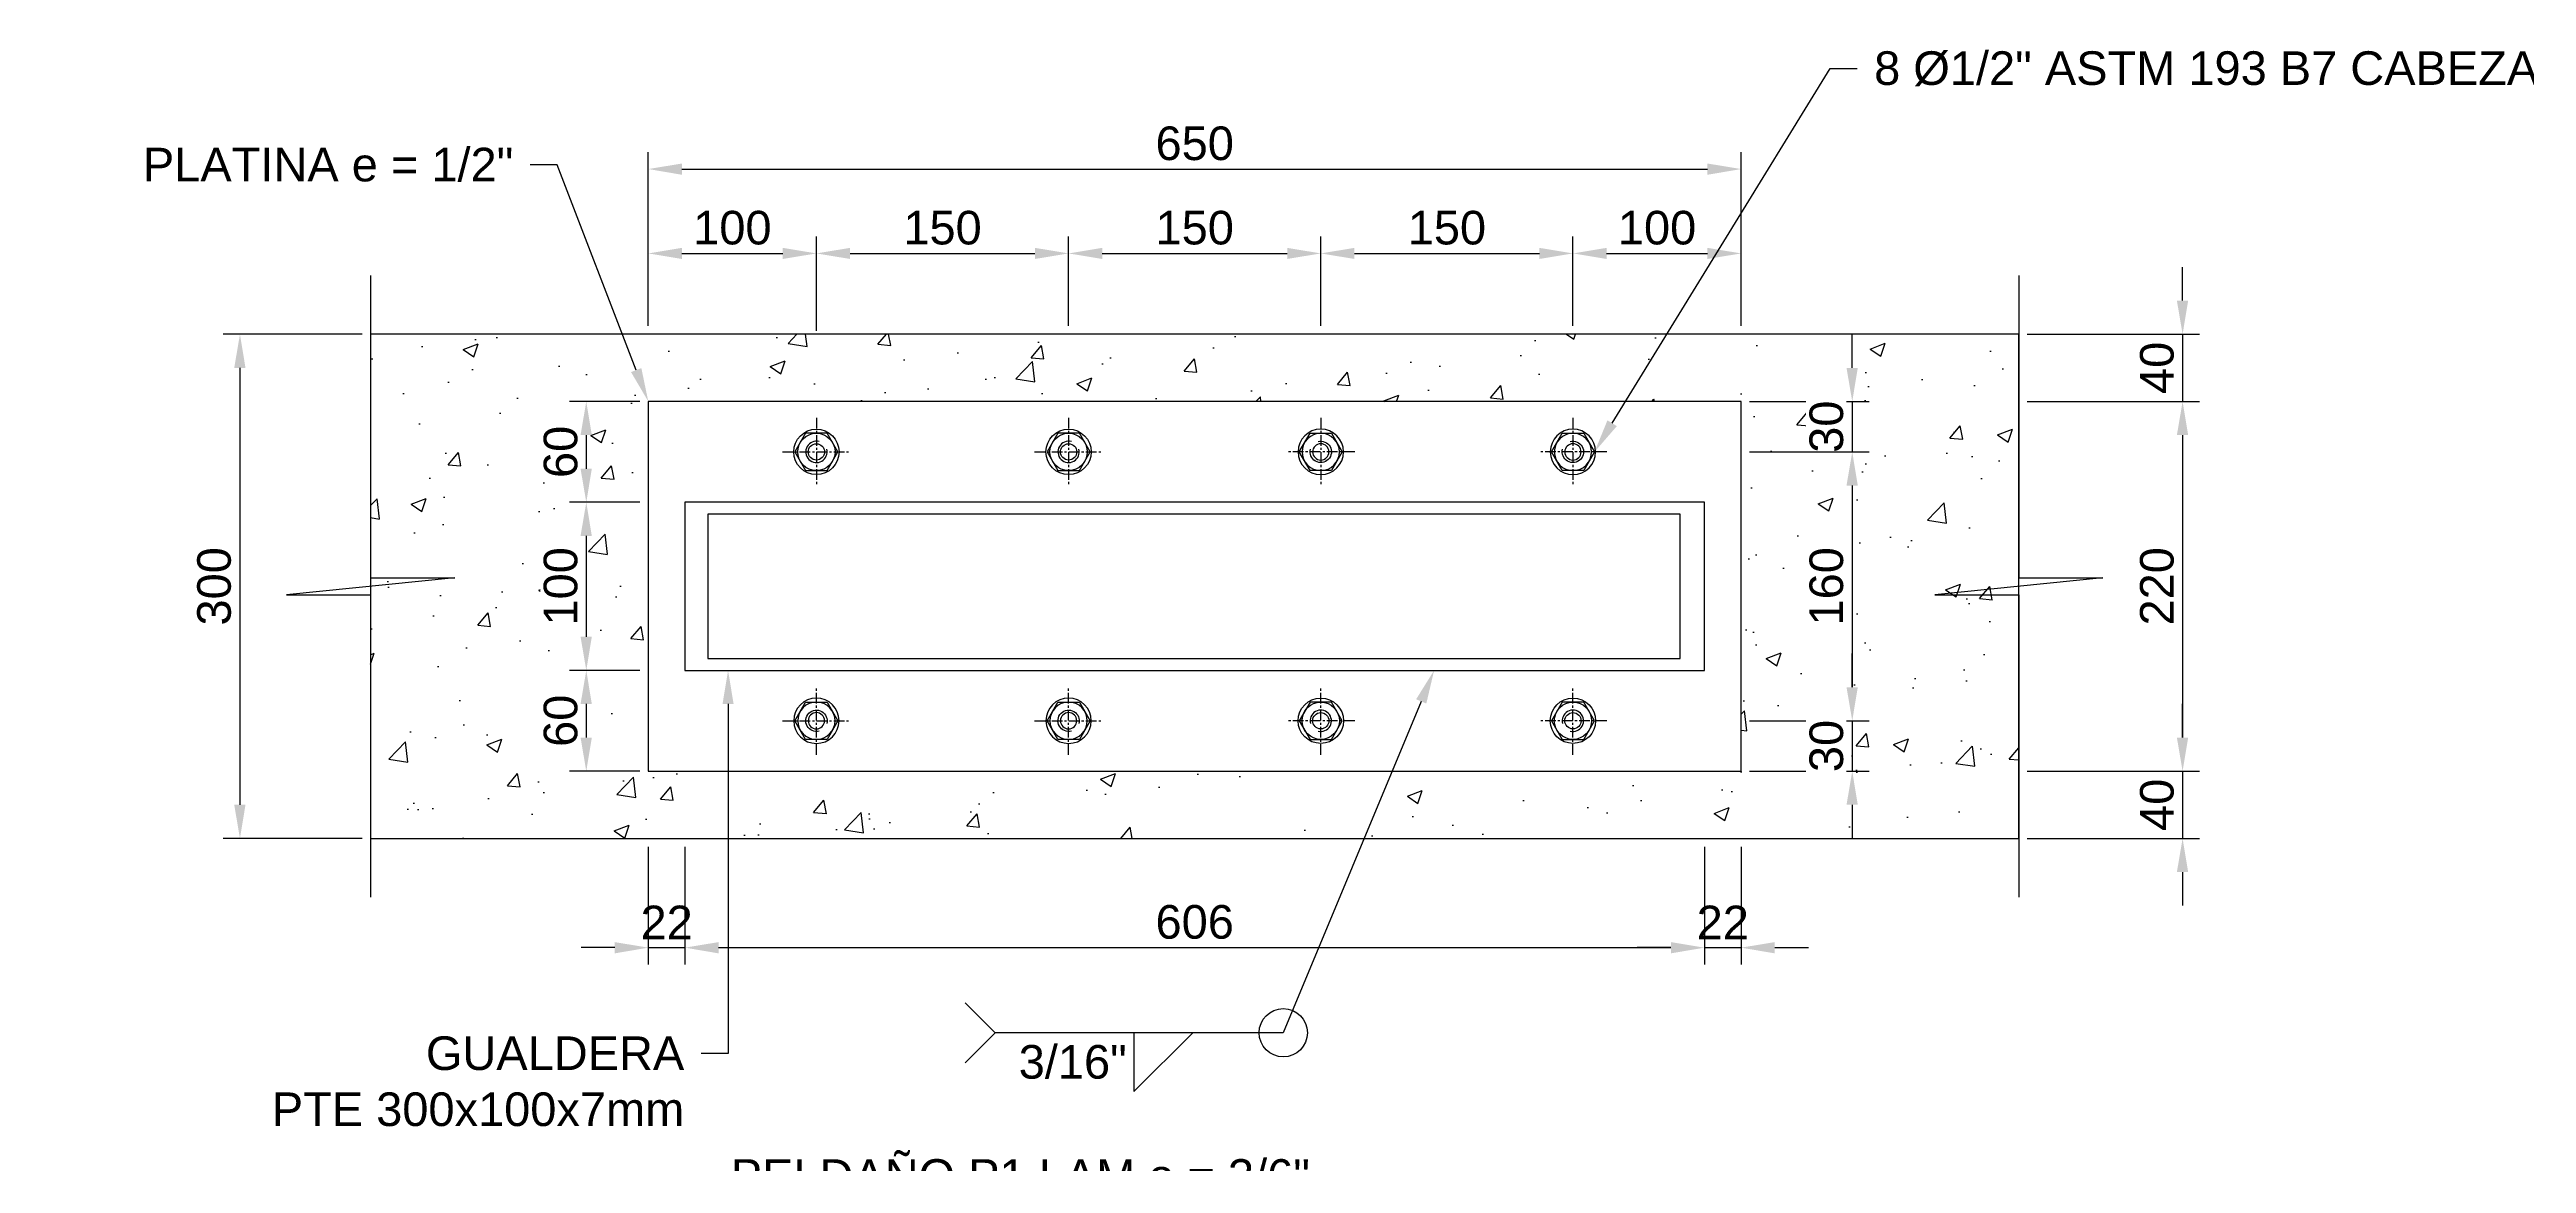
# Model space of a CAD drawing. Header units: millimetres. Extents: x -59786 to 1889966, y -10432 to 69447.
# Drawn here: x -1728 to -254, y -4932 to -4270 of the extents above; entities that cross this region are included whole.
import ezdxf
from ezdxf import colors
from ezdxf.entities.mleader import LeaderData, LeaderLine
from ezdxf.enums import TextEntityAlignment as Align
from ezdxf.math import Vec2, Vec3

# ---------------------------------------------------------------- set-up
doc = ezdxf.new("R2010")
doc.units = ezdxf.units.MM
doc.header["$LTSCALE"] = 0.2
doc.linetypes.add('CENTER', pattern=[50.8, 31.75, -6.35, 6.35, -6.35])
for name, color, linetype in [('EE-TEXTO 2', 2, 'Continuous'), ('SIM-ACHURADOS', 8, 'Continuous'), ('SIM-CONCRETO', 8, 'Continuous'), ('SIM-COTAS', 1, 'Continuous'), ('SIM-EJES', 8, 'CENTER'), ('SIM-PLATINAS', 2, 'Continuous'), ('SIM-PTE 300x100x7', 213, 'Continuous')]:
    doc.layers.add(name, color=color, linetype=linetype)
doc.styles.add('ARIAL EE', font='arial.ttf')
doc.styles.get("Standard").update_dxf_attribs({"font": 'arial.ttf'})
doc.dimstyles.new('EE 1_STANDAR', dxfattribs={"dimtxt": 2, "dimasz": 2, "dimexe": 1, "dimexo": 0.5, "dimgap": 0.5, "dimtad": 1, "dimdec": 0, "dimdsep": 46, "dimtxsty": 'ARIAL EE', "dimcen": 1.5, "dimclrd": 256, "dimclre": 256, "dimclrt": 2, "dimadec": 0, "dimazin": 0, "dimtfac": 1, "dimtdec": 0, "dimtix": 1, "dimtmove": 0, "dimatfit": 2, "dimfxl": 1, "dimlwd": -1, "dimlwe": -1, "dimarcsym": 0})

# ---------------------------------------------------------------- blocks, each defined once
blk = doc.blocks.new('TUERCA 1-2')
blk.add_lwpolyline([(-6.4, 11.1), (-12.8, 0), (-6.4, -11.1), (6.4, -11.1), (12.8, 0), (6.4, 11.1)], close=True)
for radius in [13.5, 11.1, 4.85]:
    blk.add_circle((0, 0), radius)
blk.add_arc((0, 0), 6.35, 75, 15)
at = {"layer": 'SIM-EJES'}
for p, q in [((0, 20.2), (0, -20.2)), ((-20.2, 0), (20.2, 0))]:
    blk.add_line(p, q, dxfattribs=at)
blk = doc.blocks.new('T-1-2')
blk.add_blockref('TUERCA 1-2', (0, 0))
blk = doc.blocks.new('*D344')
at = {"layer": 'SIM-COTAS', "transparency": 16777216}
for p, q in [((-1371.4, -4434), (-1371.4, -4330.7)), ((-721.4, -4434), (-721.4, -4330.7)), ((-1351.4, -4340.7), (-741.4, -4340.7))]:
    blk.add_line(p, q, dxfattribs=at)
for points in [[(-1351.4, -4337.4), (-1351.4, -4344.1), (-1371.4, -4340.7)], [(-741.4, -4337.4), (-741.4, -4344.1), (-721.4, -4340.7)]]:
    blk.add_solid(points, dxfattribs=at)
at = {"layer": 'SIM-COTAS', "color": 2, "transparency": 16777216, "insert": (-1046.4, -4325.5), "char_height": 20, "attachment_point": 5, "style": 'ARIAL EE'}
blk.add_mtext('650', dxfattribs=at)
blk = doc.blocks.new('*D345')
at = {"layer": 'SIM-COTAS', "transparency": 16777216}
for p, q in [((-1371.4, -4434), (-1371.4, -4380.9)), ((-1271.4, -4437), (-1271.4, -4380.9)), ((-1351.4, -4390.9), (-1291.4, -4390.9))]:
    blk.add_line(p, q, dxfattribs=at)
for points in [[(-1351.4, -4387.6), (-1351.4, -4394.2), (-1371.4, -4390.9)], [(-1291.4, -4387.6), (-1291.4, -4394.2), (-1271.4, -4390.9)]]:
    blk.add_solid(points, dxfattribs=at)
at = {"layer": 'SIM-COTAS', "color": 2, "transparency": 16777216, "insert": (-1321.4, -4375.7), "char_height": 20, "attachment_point": 5, "style": 'ARIAL EE'}
blk.add_mtext('100', dxfattribs=at)
blk = doc.blocks.new('*D346')
at = {"layer": 'SIM-COTAS', "transparency": 16777216}
for p, q in [((-1271.4, -4437), (-1271.4, -4380.9)), ((-1121.4, -4434), (-1121.4, -4380.9)), ((-1251.4, -4390.9), (-1141.4, -4390.9))]:
    blk.add_line(p, q, dxfattribs=at)
for points in [[(-1251.4, -4387.6), (-1251.4, -4394.2), (-1271.4, -4390.9)], [(-1141.4, -4387.6), (-1141.4, -4394.2), (-1121.4, -4390.9)]]:
    blk.add_solid(points, dxfattribs=at)
at = {"layer": 'SIM-COTAS', "color": 2, "transparency": 16777216, "insert": (-1196.4, -4375.7), "char_height": 20, "attachment_point": 5, "style": 'ARIAL EE'}
blk.add_mtext('150', dxfattribs=at)
blk = doc.blocks.new('*D347')
at = {"layer": 'SIM-COTAS', "transparency": 16777216}
for p, q in [((-1121.4, -4434), (-1121.4, -4380.9)), ((-971.4, -4434), (-971.4, -4380.9)), ((-1101.4, -4390.9), (-991.4, -4390.9))]:
    blk.add_line(p, q, dxfattribs=at)
for points in [[(-1101.4, -4387.6), (-1101.4, -4394.2), (-1121.4, -4390.9)], [(-991.4, -4387.6), (-991.4, -4394.2), (-971.4, -4390.9)]]:
    blk.add_solid(points, dxfattribs=at)
at = {"layer": 'SIM-COTAS', "color": 2, "transparency": 16777216, "insert": (-1046.4, -4375.7), "char_height": 20, "attachment_point": 5, "style": 'ARIAL EE'}
blk.add_mtext('150', dxfattribs=at)
blk = doc.blocks.new('*D348')
at = {"layer": 'SIM-COTAS', "transparency": 16777216}
for p, q in [((-971.4, -4434), (-971.4, -4380.9)), ((-821.4, -4434), (-821.4, -4380.9)), ((-951.4, -4390.9), (-841.4, -4390.9))]:
    blk.add_line(p, q, dxfattribs=at)
for points in [[(-951.4, -4387.6), (-951.4, -4394.2), (-971.4, -4390.9)], [(-841.4, -4387.6), (-841.4, -4394.2), (-821.4, -4390.9)]]:
    blk.add_solid(points, dxfattribs=at)
at = {"layer": 'SIM-COTAS', "color": 2, "transparency": 16777216, "insert": (-896.4, -4375.7), "char_height": 20, "attachment_point": 5, "style": 'ARIAL EE'}
blk.add_mtext('150', dxfattribs=at)
blk = doc.blocks.new('*D349')
at = {"layer": 'SIM-COTAS', "transparency": 16777216}
for p, q in [((-821.4, -4434), (-821.4, -4380.9)), ((-721.4, -4434), (-721.4, -4380.9)), ((-801.4, -4390.9), (-741.4, -4390.9))]:
    blk.add_line(p, q, dxfattribs=at)
for points in [[(-801.4, -4387.6), (-801.4, -4394.2), (-821.4, -4390.9)], [(-741.4, -4387.6), (-741.4, -4394.2), (-721.4, -4390.9)]]:
    blk.add_solid(points, dxfattribs=at)
at = {"layer": 'SIM-COTAS', "color": 2, "transparency": 16777216, "insert": (-771.4, -4375.7), "char_height": 20, "attachment_point": 5, "style": 'ARIAL EE'}
blk.add_mtext('100', dxfattribs=at)
blk = doc.blocks.new('*D350')
at = {"layer": 'SIM-COTAS', "transparency": 16777216}
for p, q in [((-655.3, -4459), (-655.3, -4439)), ((-716.4, -4479), (-645.3, -4479)), ((-655.3, -4479), (-655.3, -4509)), ((-716.4, -4509), (-645.3, -4509)), ((-655.3, -4529), (-655.3, -4549))]:
    blk.add_line(p, q, dxfattribs=at)
for points in [[(-658.7, -4459), (-652, -4459), (-655.3, -4479)], [(-658.7, -4529), (-652, -4529), (-655.3, -4509)]]:
    blk.add_solid(points, dxfattribs=at)
at = {"layer": 'SIM-COTAS', "color": 2, "transparency": 16777216, "insert": (-670.6, -4494), "char_height": 20, "attachment_point": 5, "rotation": 90, "style": 'ARIAL EE', "bg_fill": 3, "box_fill_scale": 1.1, "bg_fill_color": 256, "bg_fill_true_color": 13158600, "bg_fill_transparency": 0}
blk.add_mtext('30', dxfattribs=at)
blk = doc.blocks.new('*D351')
at = {"layer": 'SIM-COTAS', "transparency": 16777216}
for p, q in [((-716.4, -4509), (-645.3, -4509)), ((-655.3, -4529), (-655.3, -4649)), ((-716.4, -4669), (-645.3, -4669))]:
    blk.add_line(p, q, dxfattribs=at)
for points in [[(-658.7, -4529), (-652, -4529), (-655.3, -4509)], [(-658.7, -4649), (-652, -4649), (-655.3, -4669)]]:
    blk.add_solid(points, dxfattribs=at)
at = {"layer": 'SIM-COTAS', "color": 2, "transparency": 16777216, "insert": (-670.6, -4589), "char_height": 20, "attachment_point": 5, "rotation": 90, "style": 'ARIAL EE', "bg_fill": 3, "box_fill_scale": 1.1, "bg_fill_color": 256, "bg_fill_true_color": 13158600, "bg_fill_transparency": 0}
blk.add_mtext('160', dxfattribs=at)
blk = doc.blocks.new('*D352')
at = {"layer": 'SIM-COTAS', "transparency": 16777216}
for p, q in [((-655.3, -4649), (-655.3, -4629)), ((-716.4, -4669), (-645.3, -4669)), ((-655.3, -4669), (-655.3, -4699)), ((-716.4, -4699), (-645.3, -4699)), ((-655.3, -4719), (-655.3, -4739))]:
    blk.add_line(p, q, dxfattribs=at)
for points in [[(-658.7, -4649), (-652, -4649), (-655.3, -4669)], [(-658.7, -4719), (-652, -4719), (-655.3, -4699)]]:
    blk.add_solid(points, dxfattribs=at)
at = {"layer": 'SIM-COTAS', "color": 2, "transparency": 16777216, "insert": (-670.6, -4684), "char_height": 20, "attachment_point": 5, "rotation": 90, "style": 'ARIAL EE', "bg_fill": 3, "box_fill_scale": 1.1, "bg_fill_color": 256, "bg_fill_true_color": 13158600, "bg_fill_transparency": 0}
blk.add_mtext('30', dxfattribs=at)
blk = doc.blocks.new('*D353')
at = {"layer": 'SIM-COTAS', "transparency": 16777216}
for p, q in [((-458.8, -4419), (-458.8, -4399)), ((-551.3, -4439), (-448.8, -4439)), ((-458.8, -4439), (-458.8, -4479)), ((-551.3, -4479), (-448.8, -4479)), ((-458.8, -4499), (-458.8, -4519))]:
    blk.add_line(p, q, dxfattribs=at)
for points in [[(-462.2, -4419), (-455.5, -4419), (-458.8, -4439)], [(-462.2, -4499), (-455.5, -4499), (-458.8, -4479)]]:
    blk.add_solid(points, dxfattribs=at)
at = {"layer": 'SIM-COTAS', "color": 2, "transparency": 16777216, "insert": (-474, -4459), "char_height": 20, "attachment_point": 5, "rotation": 90, "style": 'ARIAL EE'}
blk.add_mtext('40', dxfattribs=at)
blk = doc.blocks.new('*D354')
at = {"layer": 'SIM-COTAS', "transparency": 16777216}
for p, q in [((-551.3, -4479), (-448.8, -4479)), ((-458.8, -4499), (-458.8, -4679)), ((-551.3, -4699), (-448.8, -4699))]:
    blk.add_line(p, q, dxfattribs=at)
for points in [[(-462.2, -4499), (-455.5, -4499), (-458.8, -4479)], [(-462.2, -4679), (-455.5, -4679), (-458.8, -4699)]]:
    blk.add_solid(points, dxfattribs=at)
at = {"layer": 'SIM-COTAS', "color": 2, "transparency": 16777216, "insert": (-474, -4589), "char_height": 20, "attachment_point": 5, "rotation": 90, "style": 'ARIAL EE'}
blk.add_mtext('220', dxfattribs=at)
blk = doc.blocks.new('*D355')
at = {"layer": 'SIM-COTAS', "transparency": 16777216}
for p, q in [((-458.8, -4679), (-458.8, -4659)), ((-551.3, -4699), (-448.8, -4699)), ((-458.8, -4699), (-458.8, -4739)), ((-551.3, -4739), (-448.8, -4739)), ((-458.8, -4759), (-458.8, -4779))]:
    blk.add_line(p, q, dxfattribs=at)
for points in [[(-462.2, -4679), (-455.5, -4679), (-458.8, -4699)], [(-462.2, -4759), (-455.5, -4759), (-458.8, -4739)]]:
    blk.add_solid(points, dxfattribs=at)
at = {"layer": 'SIM-COTAS', "color": 2, "transparency": 16777216, "insert": (-474, -4719), "char_height": 20, "attachment_point": 5, "rotation": 90, "style": 'ARIAL EE'}
blk.add_mtext('40', dxfattribs=at)
blk = doc.blocks.new('*D357')
at = {"layer": 'SIM-COTAS', "transparency": 16777216}
for p, q in [((-1541.6, -4439), (-1624.3, -4439)), ((-1614.3, -4459), (-1614.3, -4719)), ((-1541.6, -4739), (-1624.3, -4739))]:
    blk.add_line(p, q, dxfattribs=at)
for points in [[(-1617.7, -4459), (-1611, -4459), (-1614.3, -4439)], [(-1617.7, -4719), (-1611, -4719), (-1614.3, -4739)]]:
    blk.add_solid(points, dxfattribs=at)
at = {"layer": 'SIM-COTAS', "color": 2, "transparency": 16777216, "insert": (-1629.6, -4589), "char_height": 20, "attachment_point": 5, "rotation": 90, "style": 'ARIAL EE'}
blk.add_mtext('300', dxfattribs=at)
blk = doc.blocks.new('*D358')
at = {"layer": 'SIM-COTAS', "transparency": 16777216}
for p, q in [((-1371.4, -4744), (-1371.4, -4814)), ((-1349.6, -4744), (-1349.6, -4814)), ((-1391.4, -4804), (-1411.4, -4804)), ((-1371.4, -4804), (-1349.6, -4804)), ((-1329.6, -4804), (-1309.6, -4804))]:
    blk.add_line(p, q, dxfattribs=at)
for points in [[(-1391.4, -4800.7), (-1391.4, -4807.4), (-1371.4, -4804)], [(-1329.6, -4800.7), (-1329.6, -4807.4), (-1349.6, -4804)]]:
    blk.add_solid(points, dxfattribs=at)
at = {"layer": 'SIM-COTAS', "color": 2, "transparency": 16777216, "insert": (-1360.5, -4789), "char_height": 20, "attachment_point": 5, "style": 'ARIAL EE'}
blk.add_mtext('22', dxfattribs=at)
blk = doc.blocks.new('*D359')
at = {"layer": 'SIM-COTAS', "transparency": 16777216}
for p, q in [((-1349.6, -4744), (-1349.6, -4814)), ((-743.2, -4744), (-743.2, -4814)), ((-1329.6, -4804), (-763.2, -4804))]:
    blk.add_line(p, q, dxfattribs=at)
for points in [[(-1329.6, -4800.7), (-1329.6, -4807.4), (-1349.6, -4804)], [(-763.2, -4800.7), (-763.2, -4807.4), (-743.2, -4804)]]:
    blk.add_solid(points, dxfattribs=at)
at = {"layer": 'SIM-COTAS', "color": 2, "transparency": 16777216, "insert": (-1046.4, -4788.8), "char_height": 20, "attachment_point": 5, "style": 'ARIAL EE'}
blk.add_mtext('606', dxfattribs=at)
blk = doc.blocks.new('*D360')
at = {"layer": 'SIM-COTAS', "transparency": 16777216}
for p, q in [((-1376.4, -4479), (-1418.3, -4479)), ((-1408.3, -4499), (-1408.3, -4519)), ((-1376.4, -4539), (-1418.3, -4539))]:
    blk.add_line(p, q, dxfattribs=at)
for points in [[(-1411.7, -4499), (-1405, -4499), (-1408.3, -4479)], [(-1411.7, -4519), (-1405, -4519), (-1408.3, -4539)]]:
    blk.add_solid(points, dxfattribs=at)
at = {"layer": 'SIM-COTAS', "color": 2, "transparency": 16777216, "insert": (-1423.5, -4509), "char_height": 20, "attachment_point": 5, "rotation": 90, "style": 'ARIAL EE', "bg_fill": 3, "box_fill_scale": 1.1, "bg_fill_color": 256, "bg_fill_true_color": 13158600, "bg_fill_transparency": 0}
blk.add_mtext('60', dxfattribs=at)
blk = doc.blocks.new('*D361')
at = {"layer": 'SIM-COTAS', "transparency": 16777216}
for p, q in [((-1376.4, -4539), (-1418.3, -4539)), ((-1408.3, -4559), (-1408.3, -4619)), ((-1376.4, -4639), (-1418.3, -4639))]:
    blk.add_line(p, q, dxfattribs=at)
for points in [[(-1411.7, -4559), (-1405, -4559), (-1408.3, -4539)], [(-1411.7, -4619), (-1405, -4619), (-1408.3, -4639)]]:
    blk.add_solid(points, dxfattribs=at)
at = {"layer": 'SIM-COTAS', "color": 2, "transparency": 16777216, "insert": (-1423.5, -4589), "char_height": 20, "attachment_point": 5, "rotation": 90, "style": 'ARIAL EE', "bg_fill": 3, "box_fill_scale": 1.1, "bg_fill_color": 256, "bg_fill_true_color": 13158600, "bg_fill_transparency": 0}
blk.add_mtext('100', dxfattribs=at)
blk = doc.blocks.new('*D362')
at = {"layer": 'SIM-COTAS', "transparency": 16777216}
for p, q in [((-1376.4, -4639), (-1418.3, -4639)), ((-1408.3, -4659), (-1408.3, -4679)), ((-1376.4, -4699), (-1418.3, -4699))]:
    blk.add_line(p, q, dxfattribs=at)
for points in [[(-1411.7, -4659), (-1405, -4659), (-1408.3, -4639)], [(-1411.7, -4679), (-1405, -4679), (-1408.3, -4699)]]:
    blk.add_solid(points, dxfattribs=at)
at = {"layer": 'SIM-COTAS', "color": 2, "transparency": 16777216, "insert": (-1423.5, -4669), "char_height": 20, "attachment_point": 5, "rotation": 90, "style": 'ARIAL EE', "bg_fill": 3, "box_fill_scale": 1.1, "bg_fill_color": 256, "bg_fill_true_color": 13158600, "bg_fill_transparency": 0}
blk.add_mtext('60', dxfattribs=at)
blk = doc.blocks.new('*D368')
at = {"layer": 'SIM-COTAS', "transparency": 16777216}
for p, q in [((-743.2, -4744), (-743.2, -4814)), ((-721.4, -4744), (-721.4, -4814)), ((-763.2, -4804), (-783.2, -4804)), ((-743.2, -4804), (-721.4, -4804)), ((-701.4, -4804), (-681.4, -4804))]:
    blk.add_line(p, q, dxfattribs=at)
for points in [[(-763.2, -4800.7), (-763.2, -4807.4), (-743.2, -4804)], [(-701.4, -4800.7), (-701.4, -4807.4), (-721.4, -4804)]]:
    blk.add_solid(points, dxfattribs=at)
at = {"layer": 'SIM-COTAS', "color": 2, "transparency": 16777216, "insert": (-732.3, -4789), "char_height": 20, "attachment_point": 5, "style": 'ARIAL EE'}
blk.add_mtext('22', dxfattribs=at)
blk = doc.blocks.new('AWS-FILL-DER')
at = {"transparency": 16777216}
for p, q in [((-19.75, 0), (-21.53, 1.78)), ((-11.5, -3.5), (-8, 0)), ((-19.75, 0), (-21.53, -1.78)), ((-8, 0), (-19.75, 0)), ((-11.5, 0), (-11.5, -3.5))]:
    blk.add_line(p, q, dxfattribs=at)
at = {"layer": 'EE-TEXTO 2', "color": 2, "transparency": 16777216, "style": 'ARIAL EE'}
for tag, flags, p in [('OBSERVACION', 4, (-21.91, -1.07)), ('VALOR_SOLDADURA', 12, (-11.92, -2.73))]:
    blk.add_attdef(tag, text='', height=2, dxfattribs=dict(at, flags=flags)).set_placement(p, align=Align.RIGHT)
at = {"layer": 'EE-TEXTO 2', "color": 2, "transparency": 16777216, "style": 'ARIAL EE', "flags": 12}
blk.add_attdef('DE-TANTO-CADA-TANTO', (-7.66, -2.68), '', height=2, dxfattribs=at)

msp = doc.modelspace()

# ---------------------------------------------------------------- hatches: boundary and pattern name
at = {"layer": 'SIM-ACHURADOS'}
h = msp.add_hatch(dxfattribs=at)
h.set_pattern_fill('AR-CONC', color=256, scale=0.5)
h.set_pattern_definition([(50, (137.74, -711.69), (91.0923, -7.9695), [9.525, -104.775]), (355, (137.74, -711.69), (-17.6217, 95.5284), [7.62, -83.8203]), (100.4514, (145.33, -712.36), (73.4706, 87.5589), [8.095, -89.0451]), (46.1842, (137.74, -686.29), (135.5395, -21.0212), [14.2875, -157.1625]), (96.6356, (149.04, -688.04), (118.702, 123.713), [12.1425, -133.568]), (351.184, (137.74, -686.3), (118.702, 123.713), [11.43, -125.73]), (21, (150.44, -692.64), (75.8072, -51.1326), [9.525, -104.775]), (326, (150.44, -692.64), (30.901, 92.094), [7.62, -83.82]), (71.4514, (156.76, -696.9), (106.7082, 40.9614), [8.095, -89.045]), (37.5, (137.742, -711.693), (1.5443, 42.27752), [0, -82.804, 0, -85.09, 0, -84.1375]), (7.5, (137.74, -711.693), (33.40983, 50.0903), [0, -48.514, 0, -80.899, 0, -32.0675]), (327.5, (109.42, -711.693), (67.7953, -2.86437), [0, -31.75, 0, -99.06, 0, -131.445]), (317.5, (96.72, -711.693), (74.0646, 12.71325), [0, -41.275, 0, -65.786, 0, -93.345])])
h.paths.add_polyline_path([(-1371.419, -4698.995), (-721.419, -4698.995), (-721.419, -4478.995), (-1371.419, -4478.995)], flags=16)
h.paths.add_polyline_path([(-1536.565, -4738.995), (-556.273, -4738.995), (-556.273, -4438.995), (-1536.565, -4438.995)])

# ---------------------------------------------------------------- linework, layer by layer
at = {"layer": 'SIM-CONCRETO'}
msp.add_lwpolyline([(-1536.565, -4738.995), (-556.273, -4738.995), (-556.273, -4438.995), (-1536.565, -4438.995)], close=True, dxfattribs=at)
at = {"layer": 'SIM-COTAS'}
for points in [[(-1536.565, -4403.995), (-1536.565, -4583.995), (-1486.565, -4583.995), (-1586.565, -4593.995), (-1536.565, -4593.995), (-1536.565, -4773.995)], [(-556.273, -4403.995), (-556.273, -4583.995), (-506.273, -4583.995), (-606.273, -4593.995), (-556.273, -4593.995), (-556.273, -4773.995)]]:
    msp.add_lwpolyline(points, dxfattribs=at)
msp.add_circle((-993.702, -4854.639), 14.357, dxfattribs=at)
at = {"layer": 'SIM-PLATINAS'}
msp.add_lwpolyline([(-1371.419, -4698.995), (-721.419, -4698.995), (-721.419, -4478.995), (-1371.419, -4478.995)], close=True, dxfattribs=at)
at = {"layer": 'SIM-PTE 300x100x7'}
for points in [[(-1349.593, -4638.995), (-743.246, -4638.995), (-743.246, -4538.995), (-1349.593, -4538.995)], [(-1335.965, -4631.995), (-757.743, -4631.995), (-757.743, -4545.995), (-1335.965, -4545.995)]]:
    msp.add_lwpolyline(points, close=True, dxfattribs=at)

# ---------------------------------------------------------------- block references
for p in [(-1271.419, -4508.995), (-1121.419, -4508.995)]:
    msp.add_blockref('T-1-2', p)
at = {"xscale": -1}
for p in [(-971.419, -4508.995), (-821.419, -4508.995)]:
    msp.add_blockref('T-1-2', p, dxfattribs=at)
at = {"xscale": -1, "rotation": 180}
for p in [(-1271.419, -4668.995), (-1121.419, -4668.995)]:
    msp.add_blockref('T-1-2', p, dxfattribs=at)
at = {"rotation": 180}
for p in [(-971.419, -4668.995), (-821.419, -4668.995)]:
    msp.add_blockref('T-1-2', p, dxfattribs=at)

# ---------------------------------------------------------------- dimensions: what is measured, and where the dimension line sits
at = {"layer": 'SIM-COTAS'}
for base, p1, p2, picture, middle in [((-721.419, -4340.719), (-1371.419, -4438.995), (-721.419, -4438.995), '*D344', (-1046.419, -4325.508)), ((-1271.419, -4390.884), (-1371.419, -4438.995), (-1271.419, -4441.962), '*D345', (-1321.419, -4375.672)), ((-1121.419, -4390.884), (-1271.419, -4441.962), (-1121.419, -4438.995), '*D346', (-1196.419, -4375.672)), ((-971.419, -4390.884), (-1121.419, -4438.995), (-971.419, -4438.995), '*D347', (-1046.419, -4375.672)), ((-821.419, -4390.884), (-971.419, -4438.995), (-821.419, -4438.995), '*D348', (-896.419, -4375.672)), ((-721.419, -4390.884), (-821.419, -4438.995), (-721.419, -4438.995), '*D349', (-771.419, -4375.672)), ((-1349.593, -4804.026), (-1371.419, -4738.995), (-1349.593, -4738.995), '*D358', (-1360.506, -4788.986)), ((-743.246, -4804.026), (-1349.593, -4738.995), (-743.246, -4738.995), '*D359', (-1046.419, -4788.815))]:
    dim = msp.add_linear_dim(base=base, p1=p1, p2=p2, dimstyle='EE 1_STANDAR', dxfattribs=at)
    dim.commit()
    dim.dimension.update_dxf_attribs({"geometry": picture, "text_midpoint": middle})
for base, p1, p2, picture, middle in [((-458.826, -4478.995), (-556.273, -4438.995), (-556.273, -4478.995), '*D353', (-474.038, -4458.995)), ((-1614.332, -4738.995), (-1536.565, -4438.995), (-1536.565, -4738.995), '*D357', (-1629.55, -4588.995)), ((-458.826, -4698.995), (-556.273, -4478.995), (-556.273, -4698.995), '*D354', (-474.038, -4588.995)), ((-458.826, -4738.995), (-556.273, -4698.995), (-556.273, -4738.995), '*D355', (-474.038, -4718.995))]:
    dim = msp.add_linear_dim(base=base, p1=p1, p2=p2, angle=90, dimstyle='EE 1_STANDAR', dxfattribs=at)
    dim.commit()
    dim.dimension.update_dxf_attribs({"geometry": picture, "text_midpoint": middle})

# ---------------------------------------------------------------- leaders
ml = msp.add_multileader_block('Standard', dxfattribs=at)
ml.set_content('AWS-FILL-DER', color=256, scale=10)
ml.set_attribute('DE-TANTO-CADA-TANTO', '', width=0)
ml.set_attribute('VALOR_SOLDADURA', '3/16"', width=0)
ml.set_attribute('OBSERVACION', '', width=0)
ml.set_leader_properties(color=256)
ml.build(insert=Vec2(0, 0))
ml.multileader.update_dxf_attribs({"arrow_head_size": 20, "scale": 10, "block_connection_type": 1})
ctx = ml.context
ctx.base_point, ctx.scale, ctx.char_height, ctx.arrow_head_size, ctx.landing_gap_size, ctx.plane_origin = Vec3(-1165.105, -4854.639), 10, 40, 20, 20, Vec3(-1317.623, -5637.108)
ctx.attachment_type = 1
notes = []
notes.append((ctx, [(0, (1, 1, 0), (-993.702, -4854.639), (-1, 0), 53.903, [(0, [(-903.992, -4638.995)], 0, [])])]))
ctx.block.insert = Vec3(-967.605, -4854.639)
at = {"layer": 'SIM-COTAS', "linetype": 'Continuous'}
ml = msp.add_multileader_mtext('Standard', dxfattribs=at)
ml.set_content('\\A1;{\\C2;PELDAÑO P1 LAM e = 3/6"\\P\\pxql; }', color=256)
ml.set_leader_properties()
ml.build(insert=Vec2(0, 0))
ml.multileader.update_dxf_attribs({"dogleg_length": 0.0025, "arrow_head_size": 20, "scale": 10})
ctx = ml.context
ctx.base_point, ctx.scale, ctx.char_height, ctx.arrow_head_size, ctx.landing_gap_size, ctx.plane_origin = Vec3(-1332.398, -4939.867), 10, 20, 20, 10, Vec3(-3878.101, 2836.912)
notes.append((ctx, [(1, (1, 1, 0), (-1128.155, -4939.867), (-1, 0), 16.058, [(0, [(-1128.155, -5138.34)], 0, [])])]))
ctx.mtext.insert, ctx.mtext.width, ctx.mtext.flow_direction = Vec3(-1322.398, -4929.867), 185.53253, 5
for ctx, leaders in notes:
    for number, flags, end, landing, length, lines in leaders:
        leader = LeaderData()
        leader.index, (leader.has_last_leader_line, leader.has_dogleg_vector, leader.attachment_direction) = number, flags
        leader.last_leader_point, leader.dogleg_vector, leader.dogleg_length = Vec3(end), Vec3(landing), length
        for number, points, colour, breaks in lines:
            line = LeaderLine()
            line.index, line.vertices, line.color, line.breaks = number, Vec3.list(points), colors.encode_raw_color(colour), breaks
            leader.lines.append(line)
        ctx.leaders.append(leader)

# ---------------------------------------------------------------- next in the draw order: dimensions: what is measured, and where the dimension line sits
at = {"layer": 'SIM-COTAS'}
for base, p1, p2, picture, middle in [((-655.35, -4508.995), (-721.419, -4478.995), (-721.419, -4508.995), '*D350', (-670.568, -4493.995)), ((-1408.329, -4538.995), (-1371.419, -4478.995), (-1371.419, -4538.995), '*D360', (-1423.541, -4508.995))]:
    dim = msp.add_linear_dim(base=base, p1=p1, p2=p2, angle=90, dimstyle='EE 1_STANDAR', override={"dimtfill": 1}, dxfattribs=at)
    dim.commit()
    dim.dimension.update_dxf_attribs({"geometry": picture, "text_midpoint": middle})

# ---------------------------------------------------------------- next in the draw order: dimensions: what is measured, and where the dimension line sits
for base, p1, p2, picture, middle in [((-655.35, -4668.995), (-721.419, -4508.995), (-721.419, -4668.995), '*D351', (-670.561, -4588.995)), ((-1408.329, -4638.995), (-1371.419, -4538.995), (-1371.419, -4638.995), '*D361', (-1423.541, -4588.995))]:
    dim = msp.add_linear_dim(base=base, p1=p1, p2=p2, angle=90, dimstyle='EE 1_STANDAR', override={"dimtfill": 1}, dxfattribs=at)
    dim.commit()
    dim.dimension.update_dxf_attribs({"geometry": picture, "text_midpoint": middle})

# ---------------------------------------------------------------- next in the draw order: leaders
at = {"layer": 'SIM-COTAS', "linetype": 'Continuous'}
ml = msp.add_multileader_mtext('Standard', dxfattribs=at)
ml.set_content('\\A1;{\\C2;PLATINA e = 1/2"}', color=256)
ml.set_leader_properties()
ml.build(insert=Vec2(0, 0))
ml.multileader.update_dxf_attribs({"dogleg_length": 0.0025, "arrow_head_size": 20, "scale": 10})
ctx = ml.context
ctx.base_point, ctx.scale, ctx.char_height, ctx.arrow_head_size, ctx.landing_gap_size, ctx.plane_origin = Vec3(-1576.023, -4338.203), 10, 20, 20, 10, Vec3(-4182.822, 3592.995)
ctx.text_align_type = 2
notes = []
notes.append((ctx, [(1, (1, 1, 0), (-1425.627, -4338.203), (-1, 0), 16.058, [(0, [(-1371.419, -4478.995)], 0, [])])]))
ctx.mtext.insert, ctx.mtext.width, ctx.mtext.alignment, ctx.mtext.flow_direction = Vec3(-1451.685, -4328.033), 116.90942, 3, 5
for ctx, leaders in notes:
    for number, flags, end, landing, length, lines in leaders:
        leader = LeaderData()
        leader.index, (leader.has_last_leader_line, leader.has_dogleg_vector, leader.attachment_direction) = number, flags
        leader.last_leader_point, leader.dogleg_vector, leader.dogleg_length = Vec3(end), Vec3(landing), length
        for number, points, colour, breaks in lines:
            line = LeaderLine()
            line.index, line.vertices, line.color, line.breaks = number, Vec3.list(points), colors.encode_raw_color(colour), breaks
            leader.lines.append(line)
        ctx.leaders.append(leader)

# ---------------------------------------------------------------- next in the draw order: dimensions: what is measured, and where the dimension line sits
at = {"layer": 'SIM-COTAS'}
for base, p1, p2, picture, middle in [((-1408.329, -4698.995), (-1371.419, -4638.995), (-1371.419, -4698.995), '*D362', (-1423.541, -4668.995)), ((-655.35, -4698.995), (-721.419, -4668.995), (-721.419, -4698.995), '*D352', (-670.568, -4683.995))]:
    dim = msp.add_linear_dim(base=base, p1=p1, p2=p2, angle=90, dimstyle='EE 1_STANDAR', override={"dimtfill": 1}, dxfattribs=at)
    dim.commit()
    dim.dimension.update_dxf_attribs({"geometry": picture, "text_midpoint": middle})

# ---------------------------------------------------------------- next in the draw order: leaders
at = {"layer": 'SIM-COTAS', "linetype": 'Continuous'}
ml = msp.add_multileader_mtext('Standard', dxfattribs=at)
ml.set_content('\\A1;{\\C2;8 %%C1/2" ASTM 193 B7 CABEZA INVERTIDA EMBEBIDOS 150mm AL CONCRETO }', color=256)
ml.set_leader_properties()
ml.build(insert=Vec2(0, 0))
ml.multileader.update_dxf_attribs({"dogleg_length": 0.0025, "arrow_head_size": 20, "scale": 10})
ctx = ml.context
ctx.base_point, ctx.scale, ctx.char_height, ctx.arrow_head_size, ctx.landing_gap_size, ctx.plane_origin = Vec3(-652.275, -4280.806), 10, 20, 20, 10, Vec3(-3488.075, 3448.592)
notes = []
notes.append((ctx, [(0, (1, 1, 0), (-668.333, -4280.806), (1, 0), 16.058, [(0, [(-808.588, -4508.995)], 0, [])])]))
ctx.mtext.insert, ctx.mtext.width, ctx.mtext.flow_direction = Vec3(-642.275, -4270.635), 319.10222, 5
ml = msp.add_multileader_mtext('Standard', dxfattribs=at)
ml.set_content('\\A1;{\\C2;PLATINA e = 1/2"}', color=256)
ml.set_leader_properties()
ml.build(insert=Vec2(0, 0))
ml.multileader.update_dxf_attribs({"dogleg_length": 0.0025, "arrow_head_size": 20, "scale": 10})
ctx = ml.context
ctx.base_point, ctx.scale, ctx.char_height, ctx.arrow_head_size, ctx.landing_gap_size, ctx.plane_origin = Vec3(194.141, -4460.302), 10, 20, 20, 10, Vec3(-2398.159, 3484.986)
ctx.text_align_type = 2
notes.append((ctx, [(1, (1, 1, 0), (344.537, -4460.302), (-1, 0), 16.058, [(0, [(413.244, -4587.004)], 0, [])])]))
ctx.mtext.insert, ctx.mtext.width, ctx.mtext.alignment, ctx.mtext.flow_direction = Vec3(318.479, -4450.131), 116.90942, 3, 5
for ctx, leaders in notes:
    for number, flags, end, landing, length, lines in leaders:
        leader = LeaderData()
        leader.index, (leader.has_last_leader_line, leader.has_dogleg_vector, leader.attachment_direction) = number, flags
        leader.last_leader_point, leader.dogleg_vector, leader.dogleg_length = Vec3(end), Vec3(landing), length
        for number, points, colour, breaks in lines:
            line = LeaderLine()
            line.index, line.vertices, line.color, line.breaks = number, Vec3.list(points), colors.encode_raw_color(colour), breaks
            leader.lines.append(line)
        ctx.leaders.append(leader)

# ---------------------------------------------------------------- next in the draw order: dimensions: what is measured, and where the dimension line sits
at = {"layer": 'SIM-COTAS'}
dim = msp.add_linear_dim(base=(-721.419, -4804.026), p1=(-743.246, -4738.995), p2=(-721.419, -4738.995), dimstyle='EE 1_STANDAR', dxfattribs=at)
dim.commit()
dim.dimension.update_dxf_attribs({"geometry": '*D368', "text_midpoint": (-732.332, -4788.986)})

# ---------------------------------------------------------------- next in the draw order: leaders
at = {"layer": 'SIM-COTAS', "linetype": 'Continuous'}
ml = msp.add_multileader_mtext('Standard', dxfattribs=at)
ml.set_content('\\A1;{\\C2;GUALDERA\\PPTE 300x100x7mm}', color=256)
ml.set_leader_properties()
ml.build(insert=Vec2(0, 0))
ml.multileader.update_dxf_attribs({"dogleg_length": 0.0025, "arrow_head_size": 20, "scale": 10})
ctx = ml.context
ctx.base_point, ctx.scale, ctx.char_height, ctx.arrow_head_size, ctx.landing_gap_size, ctx.plane_origin = Vec3(-1601.423, -4866.979), 10, 20, 20, 10, Vec3(-4423.026, 2978.984)
ctx.text_align_type = 2
notes = []
notes.append((ctx, [(1, (1, 1, 0), (-1323.96, -4866.979), (-1, 0), 16.058, [(0, [(-1323.96, -4638.995)], 0, [])])]))
ctx.mtext.insert, ctx.mtext.width, ctx.mtext.alignment, ctx.mtext.flow_direction = Vec3(-1350.018, -4856.802), 243.68268, 3, 5
ml = msp.add_multileader_mtext('Standard', dxfattribs=at)
ml.set_content('\\A1;{\\C2;PTE Ø6"x6mm}', color=256)
ml.set_leader_properties()
ml.build(insert=Vec2(0, 0))
ml.multileader.update_dxf_attribs({"dogleg_length": 0.0025, "arrow_head_size": 20, "scale": 10})
ctx = ml.context
ctx.base_point, ctx.scale, ctx.char_height, ctx.arrow_head_size, ctx.landing_gap_size, ctx.plane_origin = Vec3(108.813, -4912.977), 10, 20, 20, 10, Vec3(-2826.349, 3015.831)
ctx.text_align_type = 2
notes.append((ctx, [(1, (1, 1, 0), (326.262, -4912.977), (-1, 0), 16.058, [(0, [(443.459, -4723.279)], 0, [])])]))
ctx.mtext.insert, ctx.mtext.width, ctx.mtext.alignment, ctx.mtext.flow_direction = Vec3(300.204, -4902.574), 257.81295, 3, 5
for ctx, leaders in notes:
    for number, flags, end, landing, length, lines in leaders:
        leader = LeaderData()
        leader.index, (leader.has_last_leader_line, leader.has_dogleg_vector, leader.attachment_direction) = number, flags
        leader.last_leader_point, leader.dogleg_vector, leader.dogleg_length = Vec3(end), Vec3(landing), length
        for number, points, colour, breaks in lines:
            line = LeaderLine()
            line.index, line.vertices, line.color, line.breaks = number, Vec3.list(points), colors.encode_raw_color(colour), breaks
            leader.lines.append(line)
        ctx.leaders.append(leader)

doc.saveas('drawing.dxf')
